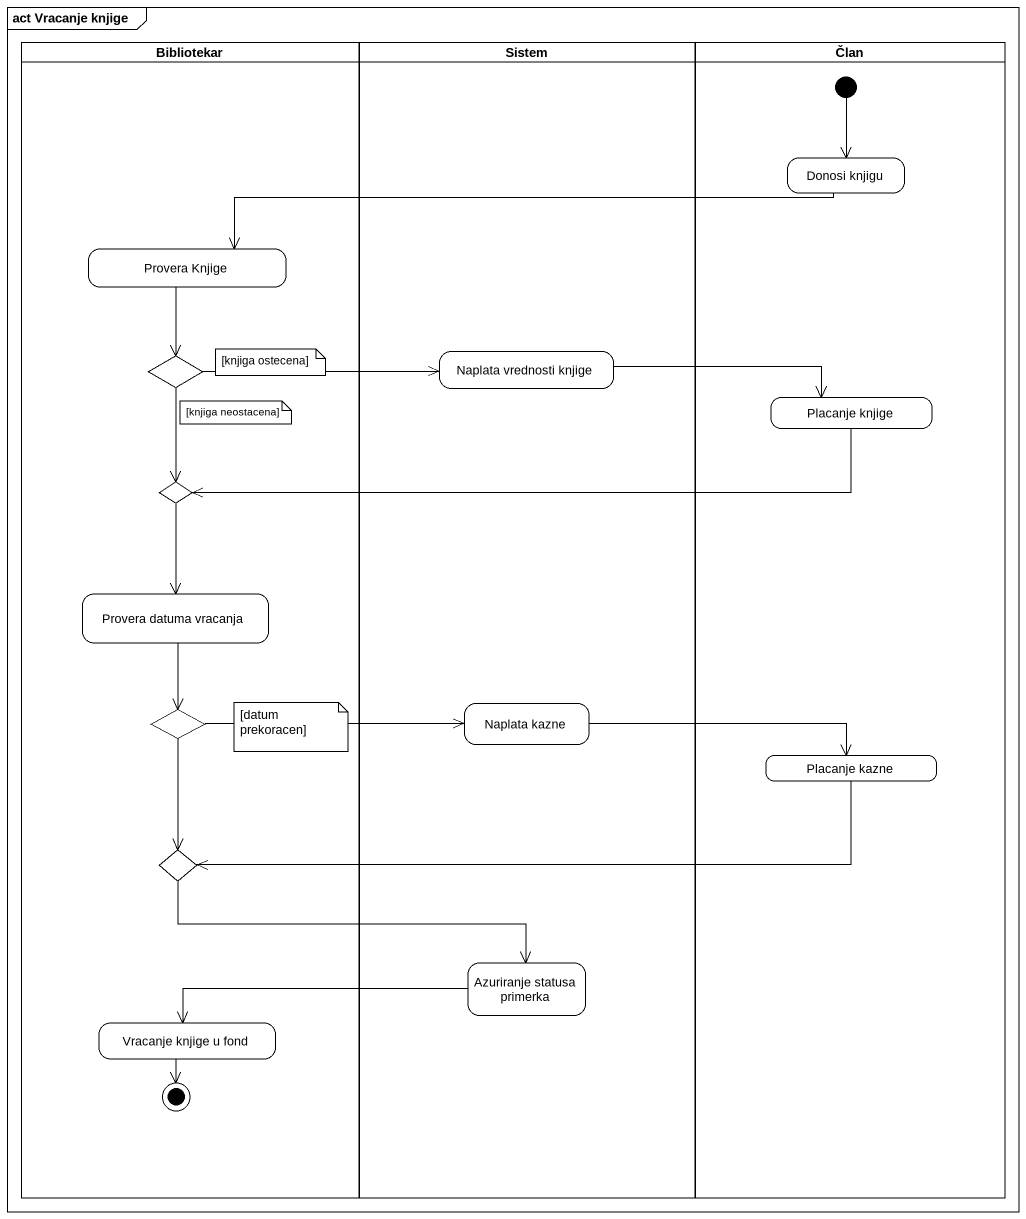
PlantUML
@startuml
mainframe act Vracanje knjige
hide empty description
state Bibliotekar <<partition>> {
  state "Provera Knjige" as Provera_Knjige
  state choice1 <<choice>>
  state choice2 <<choice>>
  state "Provera datuma vracanja" as Provera_datuma_vracanja
  state choice3 <<choice>>
  state choice4 <<choice>>
  state "Vracanje knjige u fond" as Vracanje_knjige_u_fond
  Vracanje_knjige_u_fond --> [*]
}
state Sistem <<partition>> {
  state "Naplata vrednosti knjige" as Naplata_vrednosti_knjige
  state "Naplata kazne" as Naplata_kazne
  state "Azuriranje statusa primerka" as Azuriranje_statusa_primerka
}
state Član <<partition>> {
  state "Donosi knjigu" as Donosi_knjigu
  state "Placanje knjige" as Placanje_knjige
  state "Placanje kazne" as Placanje_kazne
  [*] --> Donosi_knjigu
}
Donosi_knjigu -left-> Provera_Knjige
Provera_Knjige --> choice1
choice1 -right-> Naplata_vrednosti_knjige
choice1 --> choice2
Naplata_vrednosti_knjige -right-> Placanje_knjige
Placanje_knjige -left-> choice2
choice2 --> Provera_datuma_vracanja
Provera_datuma_vracanja --> choice3
choice3 -right-> Naplata_kazne
choice3 --> choice4
Naplata_kazne -right-> Placanje_kazne
Placanje_kazne -left-> choice4
choice4 -right-> Azuriranje_statusa_primerka
Azuriranje_statusa_primerka -left-> Vracanje_knjige_u_fond
note as N1
  [knjiga ostecena]
end note
note as N2
  [knjiga neostacena]
end note
note as N3
  [datum prekoracen]
end note
@enduml
